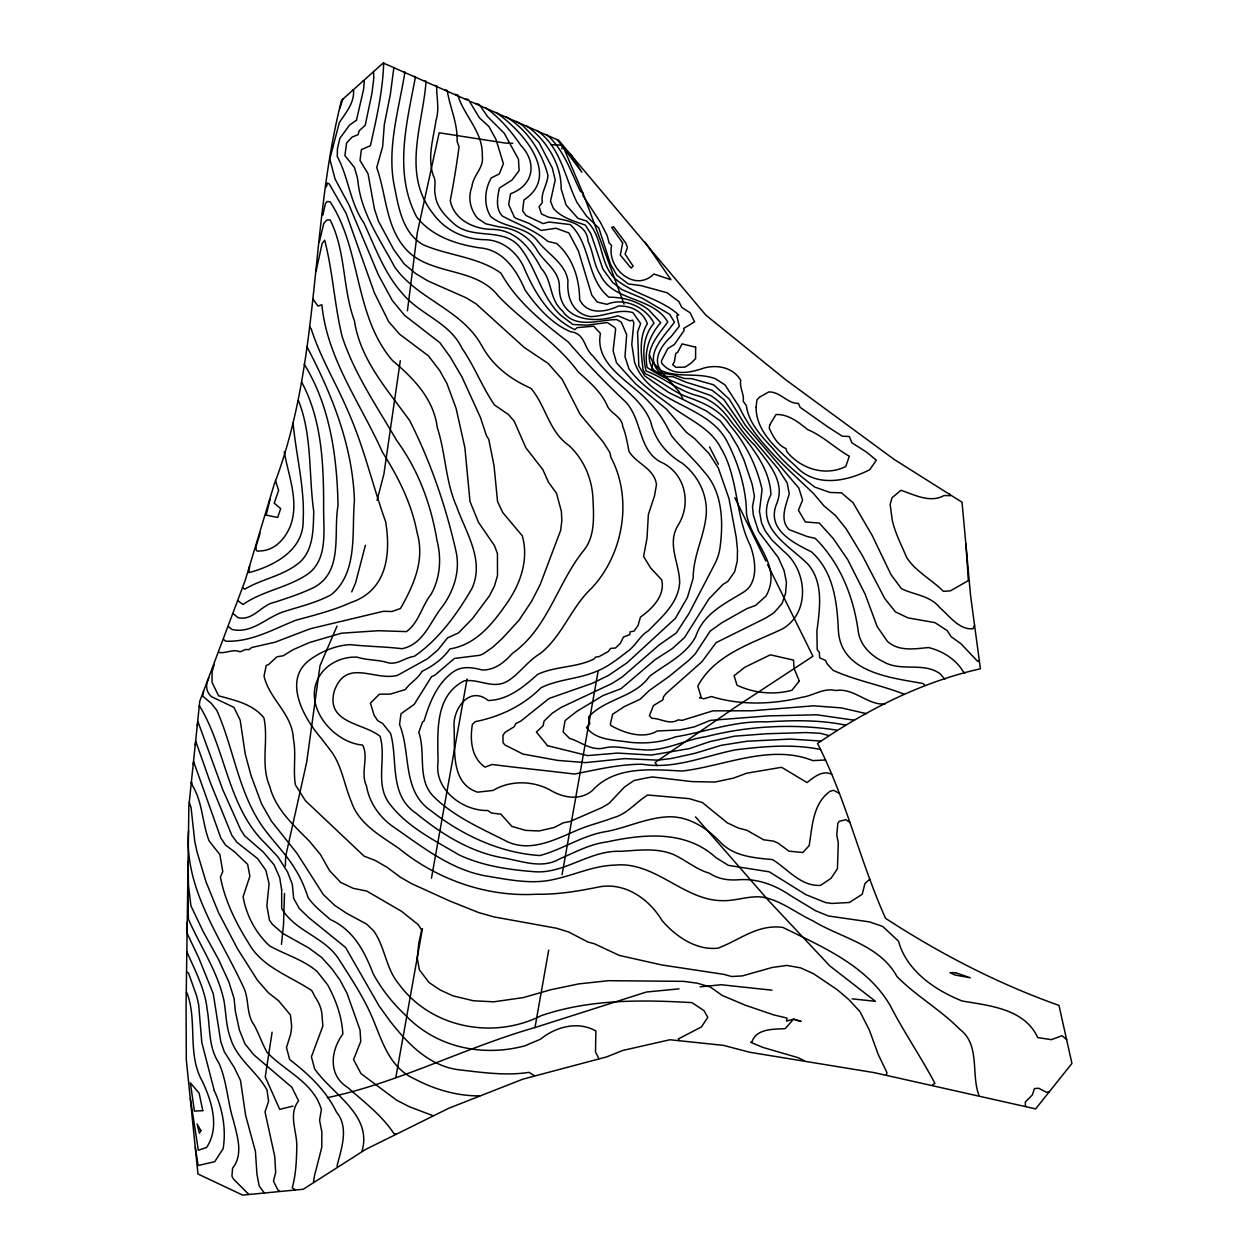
<?xml version="1.0" encoding="UTF-8"?>
<svg xmlns="http://www.w3.org/2000/svg" width="1258" height="1258" viewBox="0 0 1258 1258"><rect width="100%" height="100%" fill="white"/><g stroke="black" fill="none" stroke-linecap="round" stroke-linejoin="round"><path stroke-width="1.5" d="M187.285 922.114L187.159 933.42L198.748 957.904L213.247 993.647L220.826 1041.86L224.411 1051.955L234.35 1067.68L240.498 1080.433L245.609 1115.311L255.421 1151.369L256.947 1174.17L259.179 1185.932L264.149 1192.757M187.709 891.686L188.401 919.063C200.069 946.126 217.791 971.475 223.971 1000.755C226.141 1012.926 225.953 1025.852 230.293 1037.535C236.425 1058.906 256.616 1071.171 267.026 1090.01L268.583 1101.348L265.013 1111.899L274.747 1156.448L275.675 1172.425L273.473 1181.215L277.892 1189.989L279.669 1191.263M188.134 861.258L188.433 885.082L190.933 905.854L202.963 931.14L218.373 959.131L228.987 982.246L234.098 998.522L235.309 1010.96L239.382 1029.925L244.964 1043.841L253.723 1054.739L291.809 1087.211L298.586 1100.86C288.286 1114.132 296.621 1130.423 296.809 1145.205C296.573 1159.451 296.102 1174.013 292.249 1187.756L295.205 1189.769M188.574 830.815C183.935 889.878 221.471 938.374 244.429 989.291C249.1 1001.038 246.332 1014.687 254.368 1025.396C258.975 1034.186 262.403 1043.998 267.073 1052.364C285.252 1071.407 313.446 1082.242 321.403 1109.509L319.579 1120.249L321.859 1132.027L321.733 1147.516L314.673 1175.003L313.494 1181.466L314.453 1181.639M284.497 893.463L283.522 924.787L281.446 944.318M285.362 866.054L285.676 856.273L306.7 762.144L319.988 665.718L337.018 626.091M342.868 99.02L339.786 108.424M272.105 1032.189L265.249 1076.848L279.716 1109.367L293.051 1106.096M400.296 360.7L383.91 474.077L377.07 500.322M407.419 310.805L417.279 232.824L439.168 132.782L505.071 143.035L512.729 143.318M199.251 706.666L199.393 705.675C226.126 749.265 227.494 807.573 265.957 844.071L277.939 856.902L287.5 871.904L292.312 884.311L293.68 898.385L299.262 908.465L308.603 917.475L345.541 947.431L378.988 1005.787L389.917 1020.946C407.545 1043.464 428.711 1065.903 458.777 1069.772C482.003 1072.429 505.763 1075.999 529.036 1072.351L534.115 1075.543M191.279 783.262L191.468 781.941L192.584 785.825C202.664 802.195 202.208 823.267 209.158 841.02L219.867 854.544L222.776 871.7L220.402 877.015C224.899 900.948 236.048 923.089 248.88 943.594C262.293 967.402 290.173 976.051 311.764 990.612L315.396 997.5A47.741 37.771 13.3 0 1 321.828 1013.177L322.85 1026.056L311.418 1056.767L314.579 1068.765C332.364 1094.491 372.604 1114.667 362.021 1151.227M197.254 725.819L197.899 721.526L222.792 789.772L240.687 829.745L244.587 835.784L263.221 851.996L274.04 864.812L279.701 877.691L281.666 889.925M193.26 764.109L193.638 761.672L220.795 837.907L225.544 845.077L234.711 851.98L247.637 864.372L249.87 876.15L243.093 896.828C246.332 915.352 255.909 933.483 269.778 946C285.472 954.728 303.225 959.618 317.126 971.506L327.567 984.715C335.917 999.89 341.909 1016.59 342.836 1033.997C330.555 1050.792 327.866 1075.291 347.821 1087.557C364.097 1102.008 381.819 1115.217 393.958 1133.647L395.798 1134.071M195.257 744.972L195.792 741.402L210.385 782.743L231.881 835.422L237.007 842.404L257.607 858.585L265.878 870.332L269.102 883.792L266.853 905.713L269.464 920.196L272.514 924.457L282.736 933.389L308.886 948.029L321.671 957.448L331.829 968.723L340.037 980.171L346.956 993.128L360.04 1030.019L360.763 1041.404L353.545 1059.613L361.046 1073.656L396.647 1100.2L409.133 1106.631L432.941 1115.689M189.282 802.415L191.059 807.573L194.77 841.508L196.987 851.713L205.95 881.685L218.625 912.836L237.542 948.846L257.607 980.501L268.552 992.908L278.663 1000.818L290.441 1014.986L291.683 1026.497L290.771 1033.84L286.478 1047.584L289.686 1059.598C308.462 1074.002 326.231 1090.607 336.546 1112.245C349.378 1127.671 341.17 1149.12 337.002 1166.213L337.742 1166.355M327.332 1097.684C399.101 1082.572 464.642 1047.631 534.98 1027.534L548.692 950.167M562.059 874.735L598.053 671.646M651.534 369.915L652.902 362.178L649.395 355.133M395.814 1077.508L422.452 928.561M431.447 878.273L467.064 679.037M561.823 149.01L562.515 145.142L551.02 144.717M316.104 271.099L322.174 243.344L324.674 240.199C332.851 271.728 334.408 304.609 342.05 336.216C354.3 373.846 377.164 406.79 396.852 440.74C418.427 470.115 431.054 504.71 436.998 540.453C441.621 558.473 440.269 578.051 430.991 594.436C421.65 606.214 418.961 622.537 406.444 631.61L378.312 630.714L341.343 633.214L309.311 642.586L293.083 649.694L283.27 655.748L276.902 656.802L268.536 664.633L266.271 665.325L264.038 675.955C269.086 699.102 292.328 713.758 293.318 738.493C296.448 753.746 292.91 769.456 295.363 784.803L305.395 800.67L364.097 856.148L374.868 860.268L387.197 867.36L400.28 877.156L411.319 883.541L449.326 900.822L478.748 912.6L494.127 916.925L556.523 928.247L568.789 932.052L588.021 942.069L594.122 943.657L619.392 955.435L661.708 964.949L723.916 974.368L731.59 976.523L742.393 975.894L772.255 967.465L786.973 965.421L800.513 967.858L813.218 973.535L837.325 989.763L848.914 999.67L859.969 1011.636L869.325 1030.003L878.131 1054.204L886.89 1072.524L886.418 1074.961M356.454 120.186L363.562 89.538L364.285 81.456L363.263 80.669M259.856 532.606C260.264 536.804 251.207 553.457 259.525 550.957C274.763 550.878 285.613 538.393 290.677 525.231C299.184 500.653 288.381 475.744 284.245 451.669M270.061 499.395L266.146 515.135L277.688 517.447L280.676 508.625L274.213 503.106L278.647 490.463L275.408 480.446M249.666 565.817L248.88 572.657C274.102 565.911 303.807 550.296 303.178 520.073C304.798 487.538 296.039 455.239 293.067 422.877M365.355 545.343L355.589 582.847L351.721 591.858M383.706 62.9L383.674 63.01C382.841 90.985 376.457 118.677 370.418 145.676L361.376 149.623L360.008 160.474L368.028 173.698L374.428 208.907L378.406 221.109L393.66 249.446L404.07 263.818L415.69 273.584L427.94 280.959L466.089 297.784L476.059 303.838L524.13 347.381L548.142 363.468L562.295 379.523L580.111 414.338L603.258 442.061L609.878 452.581L610.853 457.236C633.041 498.766 623.402 554.495 591.37 588.429C571.006 607.488 562.122 636.564 539.855 653.798C527.479 661.126 519.507 673.848 507.383 681.27C492.9 689.588 479.188 678.612 464.265 680.845C433.837 696.099 437.894 733.996 438.051 762.474C434.026 789.647 463.023 811.206 487.695 810.482L491.453 813.045L500.904 814.178L511.88 826.396L525.592 830.39L539.053 830.956L554.133 827.528L563.348 822.811L569.89 821.537L601.906 807.605L609.029 803.39L624.377 787.131L633.985 780.526L647.304 777.774L652.493 776.957L692.042 781.611L715.016 782.051L733.524 778.104L746.686 773.214L781.595 767.301L807.038 782.586C813.769 777.177 822.826 769.723 831.774 774.362M203.576 691.491L202.711 696.146L211.344 703.426L216.753 710.283C233.123 746.78 237.825 788.735 260.154 823.094C270.942 839.558 285.676 852.908 295.677 870.001C301.181 878.556 304.892 888.006 308.131 897.614C314.091 906.295 322.567 912.585 330.319 919.535C353.545 929.992 364.6 951.52 373.233 973.865C381.567 989.134 392.402 1002.893 405.06 1014.797C435.803 1047.316 482.018 1057.207 524.555 1045.917L540.5 1039.202C555.611 1026.811 578.114 1020.694 595.867 1031.025L595.506 1052.034L598.887 1058.591M208.891 677.999C205.416 684.494 205.746 691.397 211.297 696.602L233.941 707.373L240.184 720.158L245.216 753.935L251.113 775.793L261.601 803.941L271.492 821.254L296.967 853.301L323.227 894.422L334.565 905.273L346.642 913.324L366.628 924.111L373.437 930.605C385.152 946.614 385.64 968.487 398.912 984.118C431.132 1028.148 493.513 1039.863 541.144 1015.693C589.294 999.104 641.879 999.701 691.979 1002.642L703.993 1010.614L707.798 1017.376L701.398 1026.968L678.298 1038.935L679.351 1040.46M214.206 664.523L212.115 671.772L212.036 682.339L218.578 695.8C234.9 700.329 252.669 703.93 263.897 717.815C268.819 740.412 260.202 764.392 269.778 786.502C275.644 809.35 293.586 825.201 309.531 841.319L320.46 854.559L329.533 870.615L340.635 882.361L353.246 888.352L366.723 891.057L401.506 911.279L418.379 924.803L421.682 930.134L418.772 943.201L417.263 958.109L419.386 969.839L429.025 982.529L440.08 989.936L452.738 995.77L473.322 1000.755L493.702 1001.824L523.171 997.61L550.91 989.716L578.711 983.898L608.51 980.69L683.456 981.35L697.152 983.158L710.33 987.027L722.296 995.503L745.412 1005.236L773.922 1014.97L787.036 1018.068L786.486 1021.119L793.515 1019.169L800.937 1021.386L793.515 1019.169L785.244 1028.619C773.686 1029.39 756.451 1028.242 751.907 1042.017L750.633 1042.284L762.851 1047.395L797.981 1057.632L804.192 1060.636M979.4 660.639L978.944 661.708L977.057 660.796L960.986 643.75L951.221 636.784L947.148 630.572L935.04 622.663L907.93 617.867L895.334 611.813L884.751 598.541L862.422 555.674L846.178 528.847L835.485 515.481L823.848 505.779L813.8 493.812C786.612 467.599 755.209 441.369 738.996 406.491L725.017 384.885L715.33 378.737C697.514 372.085 678.172 378.406 660.796 370.339C652.006 359.08 662.306 344.33 671.143 336.594L679.289 326.262L676.757 315.711L678.707 314.925C659.931 297.91 632.837 294.545 614.124 277.829C599.044 261.664 603.117 235.969 586.495 220.952L577.972 218.357L566.131 205.07L561.115 188.747C561.666 164.877 546.208 139.386 526.567 125.91M974.62 625.006L973 628.748C959.131 630.116 949.271 615.728 939.852 607.693C930.338 595.679 914.487 594.971 901.467 588.713L890.979 574.607L872.077 535.263L853.081 502.775L841.492 492.837L830.028 492.46L814.649 487.05C800.009 475.666 785.039 463.95 773.513 449.232C761.876 436.652 748.62 423.191 746.356 405.642L743.226 401.286C744.437 394.194 739.264 387.684 740.742 380.309C733.194 367.54 717.626 364.348 704.024 368.012C690.39 372.808 672.322 376.677 661.677 363.137L661.456 360.842L667.746 348.623L674.414 344.456L684.163 330.382L683.692 328.417L694.605 321.812L690.123 312.833L681.805 307.392L678.88 301.59L667.023 292.737L640.888 285.582L628.355 283.946L616.876 275.282L610.586 264.432L598.871 228.075L586.543 216.156L577.155 202.727C565.125 178.793 560.911 146.651 536.773 130.407M869.828 879.122L864.906 883.572L862.265 894.218L849.433 902.489L831.868 903.448L825.673 902.615L805.812 894.627L769.251 871.81L728.382 865.362L715.849 857.563C685.657 829.95 643.656 833.928 606.875 841.964C590.065 843.976 575.252 852.248 559.936 858.727C541.884 869.435 522.117 861.007 503.404 857.94C470.445 852.248 441.338 833.975 415.879 813.108C388.691 794.71 398.157 760.492 390.609 733.477L382.636 723.46L377.699 720.661L374.129 715.283L370.418 703.143L379.381 694.212L390.342 694.117L405.312 689.573C410.077 682.669 417.986 678.833 421.933 671.363C432.658 666.205 442.989 658.799 449.908 648.924C476.106 644.662 492.633 623.795 506.848 603.227C520.498 583.932 529.036 559.134 522.259 535.751L502.791 512.619L497.555 501.565L494.032 465.617L488.749 439.325L486.453 435.661L480.399 417.373L461.969 377.007L450.317 357.13L439.907 342.742L404.541 315.302L392.37 300.599L378.438 275.015L349.064 205.054L335.131 179.139L329.785 159.011L339.298 122.718C345.698 112.607 354.316 103.486 353.577 90.23L353.026 89.821M356.439 120.218L349.488 125.155L339.817 138.411L337.396 148.994L337.301 156.59C348.608 177.441 349.96 202.648 363.845 222.87C375.104 246.914 384.067 272.797 401.931 292.925C419.401 314.516 449.593 322.001 462.095 348.45C474.565 366.455 482.207 387.102 494.551 405.045L508.374 414.464L514.192 421.163L525.891 447.832L542.827 469.611L548.504 482.254L556.523 493.262L561.383 511.487L561.839 520.56L560.675 530.294L540.264 584.372L531.694 601.182L518.925 620.351L502.209 638.529L492.601 647.304L483.198 653.877L479.848 655.276L454.437 658.437L434.922 675.153L431.541 676.678L414.181 704.386L401.003 713.758L399.541 724.482C411.272 753.275 401.601 791.203 431.305 810.985C462.331 835.359 500.558 853.113 539.965 855.534C563.065 849.339 583.398 834.746 607.504 831.334C627.711 827.182 646.691 817.967 667.432 816.851C688.173 815.797 706.556 827.733 720.347 842.2C734.059 856.494 754.077 857.799 772.522 859.607C787.854 869.058 800.906 886.607 820.593 885.38L831.035 878.32L837.435 868.743L838.284 842.891L836.774 834.982L837.844 823.33L839.275 821.364L845.816 819.681L850.266 822.685M932.508 1084.852L934.93 1083.39C920.935 1056.846 903.81 1032.063 890.066 1005.268C866.746 965.515 822.26 946.787 782.822 927.413C757.41 924.017 739.908 939.978 718.019 948.155C696.24 950.623 675.908 936.565 662.211 920.762C649.332 899.281 625.698 882.361 599.751 886.78C578.617 891.104 557.86 894.674 536.222 894.234C486.94 897.158 437.186 879.594 399.069 848.552C380.797 835.815 358.813 824.163 351.328 801.661C344.33 785.134 342.129 766.893 331.64 751.891L321.01 738.006C303.949 718.381 282.673 680.688 309.091 660.387C320.743 651.565 335.682 645.385 350.29 644.631C367.493 646.581 384.838 646.596 402.025 648.703C423.663 644.332 430.094 621.531 442.517 606.387C453.949 590.71 460.459 570.503 455.962 551.161C445.835 506.203 430.629 461.969 409.778 420.754C387.621 389.791 360.338 360.071 354.457 320.932C342.349 288.192 346.013 251.27 330.083 219.82L326.75 220.071L323.793 223.405L319.265 242.354M534.98 1027.534L646.376 992.027L679.021 988.851M700.14 986.807L721.259 984.747L772.003 990.203M885.05 703.945C867.643 705.486 854.135 687.623 835.878 690.532C823.503 687.513 813.313 695.816 801.645 697.341C772.695 704.606 740.05 705.423 711.493 696.539L703.82 698.772L699.558 697.687L701.162 697.089L697.797 686.05C715.094 654.176 751.513 643.703 782.272 628.984C810.75 612.677 807.463 569.905 783.184 550.831L771.972 540.044L765.289 531.049L761.577 522.982L759.439 511.251L762.081 489.519C756.797 465.869 745.742 443.602 730.033 425.503C720.111 410.014 704.747 403.299 687.843 397.182C672.385 391.663 660.135 380.089 645.37 373.736L643.105 369.899C641.265 354.913 638.639 337.317 647.367 323.746C643.027 311.339 630.84 305.552 618.464 306.024C605.648 312.267 587.313 315.223 579.671 299.703C579.34 278.694 572.972 257.733 556.665 243.502L547.78 241.394C534.241 229.679 517.651 224.364 502.335 216.014C495.322 208.671 497.413 197.066 499.41 188.04L512.037 180.036L519.098 170.616L518.485 159.263L504.254 133.269L487.506 116.554L479.408 104.603L475.54 103.408M866.542 713.679L841.366 707.892L813.533 705.817L752.048 710.786L712.94 710.849L682.072 720.362L678.204 719.859C669.633 725.237 660.717 718.302 651.801 718.287L649.442 715.739L653.405 705.596L662.935 699.794L663.453 696.885L666.253 693.3L701.87 661.802L716.148 642.618L765.635 618.055L773.922 612.803L782.004 603.636L785.542 593.336L786.439 582.36L784.096 570.582L778.388 557.719L758.637 531.584L753.385 515.355L752.488 506.612L754.438 496.328L752.111 484.11L743.84 459.626L738.006 446.967L730.175 433.79L720.252 420.911L706.446 411.02L668.753 392.496L644.725 375.922L638.812 365.921L637.586 332.018L640.652 323.542L632.947 312.629C618.511 308.43 604.909 316.418 590.427 316.623C572.233 313.557 566.729 296.982 567.971 280.849C565.502 263.708 548.284 254.32 538.094 241.678C526.63 225.921 504.725 228.421 490.699 216.549C483.481 205.117 484.534 189.156 491.375 177.834L499.284 173.918L503.404 163.76L496.029 139.512L488.89 126.508L479.345 117.733L468.432 99.586L465.334 98.91M479.707 1095.875C457.283 1096.127 434.576 1089.459 414.81 1079.034C387.574 1066.91 381.41 1037.535 370.339 1013.115C361.392 993.584 349.347 975.768 337.867 957.684C323.306 936.675 294.388 930.653 281.698 908.465L281.666 889.956M854.418 720.236L816.788 714.796L768.276 715.896L710.377 720.362L694.495 726.809L687.434 728.398L679.493 729.97L657.163 730.992C643.247 739.405 623.952 732.911 610.948 725.536L610.35 724.105L612.63 714.261L624.424 706.54L640.055 699.291L649.38 690.453L669.287 676.317L689.148 660.057L695.218 653.908L710.141 631.154L721.778 622.789L746.78 608.683L755.712 605.318L766.059 595.993C783.184 565.188 750.649 541.805 746.481 513.406C746.214 488.261 738.415 463.494 726.872 441.039C707.059 403.456 648.452 404.337 634.535 361.958L631.783 344.377L633.828 322.661L632.57 320.13L630.148 320.884L617.882 315.727C592.691 324.061 559.102 320.271 559.338 286.981C559.826 270.407 543.157 261.963 536.175 248.722C528.25 236.064 514.286 228.012 499.442 226.975L485.714 223.767L477.442 218.216C470.115 209.017 467.74 197.758 471.939 186.53C473.165 174.972 484.393 167.833 482.239 155.536C483.324 132.137 463.636 115.327 457.849 94.995L455.129 94.413M845.58 725.158C819.681 719.718 792.98 720.252 766.641 721.888C735.034 720.598 705.612 731.952 675.153 736.936C660.702 742.613 644.285 743.965 628.906 742.157C614.25 739.783 596.575 740.522 586.495 727.674L589.782 723.617L588.587 717.013C605.554 698.253 634.488 697.797 649.474 676.395C665.388 664.208 685.72 655.198 695.643 636.784C703.143 613.621 724.954 603.667 743.997 591.858C758.716 582.375 755.696 559.48 750.051 545.013C734.971 514.758 738.603 477.631 720.865 448.068C710.314 427.233 687.072 419.04 669.681 404.966C655.214 393.99 639.74 383.784 628.984 368.877L624.974 356.659L626.688 334.707L621.248 322.127L616.797 319.595C598.509 319.721 575.063 329.612 562.373 310.805C548.991 299.341 552.734 280.691 541.207 268.331C531.033 249.288 516.786 230.12 493.073 229.396C474.785 229.585 454.012 220.15 450.254 200.572C453.729 182.677 456.654 164.924 459.044 146.793L457.047 141.352C458.022 123.944 449.656 106.773 447.25 90.419L444.923 89.916M836.743 730.096C793.719 723.523 748.085 725.803 705.942 736.716C683.676 739.798 663.469 752.567 640.133 749.532C627.915 749.296 615.822 744.893 603.667 748.133C590.741 750.822 581.023 741.811 569.481 738.32L563.112 731.873L564.984 720.976L566.179 719.655L577.06 711.21L603.117 695.517L621.012 688.708L655.245 659.569L672.307 648.609L684.509 637.554L708.93 598.934L722.988 584.404L727.91 581.338L734.609 571.824L737.251 561.288L737.503 550.155L736.197 537.166L728.932 498.388L718.302 467.992L709.04 453.572L694.542 438.539L686.443 432.375L666.363 409.023L635.825 384.083L616.562 362.854L613.118 350.793L615.634 329.03L614.675 327.426L607.362 322.535L586.904 325.146L572.893 324.485L560.581 315.129C541.695 297.045 536.93 270.25 521.661 249.461L521.457 249.257C505.323 225.795 473.417 241.033 453.965 223.782C445.332 216.014 436.526 207.083 435.268 194.99C433.507 188.511 436.903 181.687 433.255 175.46C427.185 157.171 433.35 138.773 435.991 120.453C439.687 109.021 436.4 96.929 436.668 85.827L434.718 85.402M852.043 998.821L875.458 1001.337L829.73 965.845L768.559 900.571L695.532 816.882M1049.015 1091.944L1046.373 1092.243L1038.652 1088.233L1034.406 1088.595L1032.362 1094.947L1025.317 1102.008L1025.459 1106.207M820.593 749.516C792.697 743.73 763.795 746.419 735.741 749.815C704.763 755.932 674.618 769.597 642.303 764.235C619.408 764.204 596.842 769.566 574.576 774.079C547.356 770.729 519.46 767.978 492.035 764.487L485.006 767.16C471.137 757.505 469.91 739.704 472.363 724.498L475.241 721.652C499.929 716.777 523.281 705.691 541.066 687.701C558.033 679.336 577.705 679.116 595.081 671.914C607.85 667.196 618.433 658.406 629.126 650.213C636.359 644.473 640.149 635.62 648.169 630.934C661.394 617.253 678.156 603.588 679.65 582.894C679.776 563.537 666.268 543.959 678.298 524.885C691.114 504.065 685.814 475.791 663.894 463.526C636.925 452.487 643.388 418.002 623.779 400.138C604.28 381.646 585.819 362.43 568.254 342.003C542.921 322.535 516.944 301.936 501.03 273.238C478.323 256.821 448.619 255.751 423.364 244.854C402.497 233.28 398.597 207.334 394.336 186.105C386.599 148.192 398.943 109.666 404.903 72.068L404.117 71.91M825.625 759.989L812.857 760.618C770.273 743.667 724.844 766.012 682.276 771.028C651.786 769.519 614.989 765.509 592.251 790.637C579.781 801.031 562.688 797.745 549.888 789.882C532.559 780.558 509.962 780.227 493.042 790.449L477.521 792.163C449.656 783.011 455.412 747.928 453.965 724.592C454.201 707.075 470.209 685.862 488.23 700.517C508.248 699.92 523.517 686.947 537.622 674.398C555.25 666.08 576.022 667.809 593.807 659.113L595.71 657.069L599.012 656.645L608.243 651.565L610.602 648.405L615.445 648.027L620.304 643.404L623.449 637.051L629.818 634.614L630.179 631.752L634.063 631.154L638.058 625.493L640.479 617.049C652.006 608.935 665.451 595.584 661.692 579.859L650.622 567.956L643.593 556.445L647.005 538.172L648.373 514.459L654.506 495.919L656.487 484.566C654.223 468.353 636.941 464.076 629.031 451.591C627.333 443.162 626.059 434.545 622.773 426.541C621.971 416.854 612.064 414.338 607.756 406.853C601.717 392.37 589.86 382.275 578.35 372.085C556.429 342.176 523.957 322.693 498.514 296.275C476.074 266.948 432.453 275.785 407.529 250.908C385.561 228.374 386.662 195.194 376.708 167.581L382.636 146.683L384.303 124.699L390.42 93.878L393.896 67.397M546.978 134.921C563.505 149.262 570.959 171.748 580.268 191.106L583.083 193.134L583.052 195.761L600.538 222.572L607.079 235.419L609.187 243.124L611.592 245.389C606.671 268.19 634.928 292.941 653.798 274.008L670.923 279.701L644.914 241.866M414.322 76.408L415.486 76.659C406.947 122.749 393.329 172.173 416.602 216.848C431.588 236.221 456.009 244.256 479.392 247.81C503.373 249.713 516.393 270.014 525.073 290C536.789 306.716 551.664 323.951 570.849 331.798C585.426 333.449 583.759 348.403 592.895 355.904C599.295 363.987 606.356 371.44 613.668 378.752C627.365 391.725 643.561 403.425 650.669 421.682C654.946 439.844 666.363 453.886 682.323 463.274C697.938 475.493 707.452 494.079 706.273 514.113C704.496 536.112 693.032 555.879 693.221 578.004L687.418 597.471L675.436 618.307L626.956 662.903L608.385 675.499L592.141 683.377L549.18 698.41L520.796 721.101L515.749 723.554L514.302 726.699L505.339 732.125L502.933 735.222L503.074 742.755L505.056 745.066L523.076 754.092L557.766 760.414L585.552 762.615L624.566 758.621L657.997 760.178L671.741 758.448L695.627 753.133L721.227 745.302L747.173 741.229L790.291 739.075L820.735 741.025M495.951 112.418C520.765 129.26 562.342 174.673 523.894 199.991L522.636 210.872L526.111 215.574L543.047 223.594L549.101 222.021L570.22 224.569C591.276 244.099 585.961 278.285 608.841 297.187C622.993 297.14 637.13 300.882 648.751 309.908L660.749 322.677C649.804 334.927 643.75 350.982 647.162 367.43C666.315 380.639 688.739 387.653 710.707 395.547C729.797 407.277 738.069 429.953 754.486 444.97C766.955 461.104 785.652 480.839 777.019 502.87C765.54 529.178 792.76 542.481 811.552 551.916C833.755 572.013 837.089 602.362 838.363 630.337C840.737 672.668 890.491 677.606 923.058 683.519L924.85 685.421M506.156 116.915C526.913 129.165 541.884 151.998 547.938 175.349C547.434 184.879 540.515 192.914 542.34 202.569L539.069 206.705L541.459 213.939L548.661 217.257C563.757 219.647 586.794 221.99 588.162 241.505C593.383 252.323 593.729 265.139 600.506 275.14C613.322 301.904 652.635 296.322 667.762 321.985C658.123 335.399 641.187 352.885 653.673 370.009L663.925 376.457L673.156 376.755L685.924 382.149L712.154 390.31L723.9 399.572L743.258 427.563L777.963 468.589L787.241 483.025L789.253 493.828C786.061 505.103 779.252 519.711 789.096 529.618L807.274 536.568L815.184 538.33C840.47 563.317 853.679 597.22 858.333 631.909C860.488 645.889 871.511 656.141 883.761 661.928C901.483 672.055 923.482 661.645 940.308 673.879L944.852 679.336M424.512 80.905L426.069 81.251C422.924 124.652 401.915 172.896 432.044 212.287L432.343 212.681C444.672 230.135 463.95 239.35 484.849 239.696C503.231 239.995 518.312 253.22 524.869 269.621C535.342 293.932 550.249 317.881 574.812 329.659L577.202 327.63L593.682 326.184L600.443 333.496C594.389 365.135 630.651 381.63 648.625 401.664C658.327 411.429 665.655 423.034 671.363 435.535C681.396 448.273 693.866 458.808 703.961 471.624C722.815 491.847 723.492 522.652 719.922 548.346A80.842 63.969 13.3 0 1 714.796 563.946L689.022 613.417L676.364 632.884L658.972 645.102L622.254 676.977L611.938 683.534L561.32 707.311L552.215 713.255L544.054 721.133L543.11 725.756L536.38 732.062L547.497 745.664M485.745 107.905C499.19 117.104 511.424 131.571 520.906 145.472C537.465 162.769 533.502 185.429 510.559 193.732L508.672 204.456L514.318 217.084L515.984 218.342L528.863 223.295L541.176 230.434L555.926 228.264L568.883 232.95L578.365 250.861L591.826 295.221L597.298 302.077L606.906 304.342C624.015 296.967 645.779 307.094 654.003 323.227C642.618 336.153 642.052 355.133 646.156 371.016C663.784 377.526 678.093 390.53 696.476 395.452C712.044 399.038 723.319 409.966 731.904 422.657C749.029 443.76 769.676 465.916 770.934 494.63C753.998 528.124 789.143 545.123 808.186 564.465C823.911 583.036 819.744 609.297 816.882 631.154L817.197 649.568L819.351 652.43L819.618 657.761L825.578 660.45L827.041 663.737L833.095 670.325C855.755 680.641 880.631 684.934 903.889 694.101M516.362 121.413L522.605 125.375L538.959 142.374L552.356 168.147L555.203 180.067L550.501 201.28L553.363 208.325C561.603 217.807 573.978 221.141 585.332 225.103L590.946 233.894L602.865 269.039L612.819 282.594L621.924 289.592L642.696 298.461L669.665 314.296L674.414 322.142C664.617 336.358 642.24 355.605 660.057 372.871L673.706 374.9L684.242 378.469L691.806 378.658L713.663 384.822L729.231 399.116L745.522 425.581L798.799 488.01L802.604 500.086L798.421 510.229L805.356 521.976L819.257 523.061L833.173 538.424L847.766 559.763L865.19 594.279L877.203 626.626L887.488 641.47C898.967 651.675 914.566 648.876 928.451 647.54C942.116 650.811 955.655 659.145 962.968 671.222L964.855 673.234M557.184 139.418L581.872 172.204L570.692 154.168M186.294 992.766L187.017 992.971C197.695 1021.433 186.892 1053.952 202.334 1081.282C211.737 1101.237 220.008 1127.372 206.595 1147.469L198.324 1150.268L190.351 1098.564M186.577 972.261L188.433 972.796L196.704 996.132L198.654 1004.544L201.799 1042.489L214.206 1090.387M828.645 735.49L820.232 733.288L806.126 732.565L766.468 733.76L734.373 736.197L709.418 741.748L689.463 748.604L651.408 755.083L617.647 753.086L587.455 755.586L547.529 745.679M186.86 951.756C194.864 970.295 205.07 988.992 207.145 1009.388C210.353 1027.409 208.168 1047.049 218.861 1062.931C227.006 1081.393 227.446 1101.489 233.422 1120.548C237.196 1135.848 243.675 1154.435 232.588 1168.163L231.928 1176.167L233.548 1179.139L248.628 1194.251M467.41 100.121L383.234 62.994L341.516 100.341C309.484 226.629 321.152 361.486 274.181 484.487L245.106 580.693L199.786 701.193L188.857 806.142L186.074 1005.74L186.31 1059.786L197.962 1173.997L242.668 1195.1L303.209 1189.266L365.638 1149.419L448.619 1108.329L522.668 1079.222L606.796 1056.846L622.679 1050.477L669.916 1039.753L723.366 1045.351L749.925 1052.301L874.357 1072.665L1035.633 1108.88L1071.926 1063.435L1058.984 1005.409C997.956 983.803 939.789 953.611 885.553 918.34C859.922 861.305 846.257 799.333 817.511 743.494C867.124 709.716 921.501 681.993 980.407 668.769L970.594 595.742L962.04 502.241L894.202 459.453L786.03 379.979L705.848 315.145L558.756 140.409L470.995 101.709M839.338 793.263L833.315 790.26L829.997 791.361C812.589 803.878 812.401 826.6 809.146 845.675L802.824 852.499L788.986 851.194L777.963 843.049L773.418 841.099L763.606 839.794L746.938 830.296L738.32 828.031L727.297 822.842L702.436 802.588L689.29 798.657L647.697 795.009C635.84 802.179 627.365 813.973 613.385 817.7C602.378 821.867 590.898 824.698 579.969 829.022C556.005 838.944 529.476 854.292 503.86 839.904C479.66 827.748 454.059 816.395 434.356 797.273C416.351 780.196 426.21 753.699 418.804 732.329L422.499 722.076L424.04 720.913C429.701 702.467 436.841 683.692 452.99 672.087C461.875 665.498 472.741 667.526 482.6 670.058C495.385 669.916 504.379 662.227 512.383 653.421C548.111 628.182 557.467 582.721 583.854 550.312C595.128 536.27 593.76 516.786 593.021 499.851C592.361 479.361 584.152 459.768 569.088 445.599C548.881 431.683 545.925 405.957 530.939 388.313C510.449 379.24 492.696 365.889 481.814 345.698L481.342 345.007C461.246 309.216 417.813 299.514 394.76 267.152C380.372 240.042 361.345 213.435 358.058 182.347A56.468 44.69 13.3 0 0 356.486 174.548L354.394 167.377L344.896 155.646L346.595 143.003L352.146 137.028L358.058 134.7L359.222 130.706L365.197 125.313L371.928 93.406L373.846 77.823L373.484 71.517M242.527 587.675L244.76 589.2C260.831 579.498 280.345 576.447 295.756 565.314C313.651 553.52 313.211 530.514 313.745 511.377C308.54 474.612 312.393 435.362 298.382 400.437M237.778 600.616L243.014 604.469C262.843 590.71 287.767 587.675 307.691 574.135C327.835 559.668 323.589 531.269 323.636 509.411C323.699 466.545 322.41 420.439 301.527 381.897M233.044 613.558L238.155 617.741C253.613 620.917 261.066 604.831 274.857 602.189C288.098 597.833 301.385 593.54 313.934 587.423C343.717 571.509 333.134 532.967 338.025 505.449C337.05 457 330.146 405.957 304.2 364.175M223.578 639.426L225.732 641.203C251.207 642.178 273.065 629.314 295.819 620.241C314.484 615.178 333.244 610.444 350.903 602.535C386.977 590.332 391.018 554.464 385.64 521.724C372.651 485.619 364.207 447.974 348.686 412.797C336.814 384.382 320.601 358.31 311.213 328.92L309.594 326.671M228.311 626.484L231.944 629.472C252.072 634.063 266.271 617.301 283.821 611.655C299.813 606.529 316.403 602.771 331.263 594.688C358.373 572.374 351.58 532.04 354.426 500.59C352.649 445.93 331.939 394.194 306.826 346.532M218.845 652.367C225.276 654.018 233.076 648.483 240.026 651.833L245.672 649.505L249.068 649.6L251.631 647.54L274.967 642.225L310.286 628.748L383.328 611.309L392.024 611.514L400.484 608.51C413.709 585.174 425.125 559.967 417.043 532.527C411.665 503.593 398.188 476.924 382.479 452.235C360.92 403.928 327.033 358.687 321.875 304.735L318.007 306.071L312.833 298.901M652.902 362.178L679.068 391.663L682.764 398.361M657.321 765.682L655.009 762.584L735.49 707.122L812.935 656.267L767.6 564.575M1066.768 1039.706L1062.066 1035.68L1051.389 1039.674L1037.756 1037.583C1024.437 1008.712 989.559 1005.677 962.228 1001.022C934.867 990.14 906.562 970.767 898.495 941.11L882.739 926.501L869.514 921.894L828.503 915.997L815.687 910.792L791.062 895.916C775.573 885.255 757.772 878.32 738.729 879.751C728.24 880.553 718.334 879.138 709.245 873.146C696.193 869.467 685.72 860.095 673.612 854.575C656.755 847.577 638.309 850.314 620.681 851.336C589.703 849.858 563.867 874.609 533.376 871.637C508.012 869.592 482.129 865.803 458.856 854.795C434.875 840.533 408.363 827.591 390.719 805.214C373.862 785.086 386.866 758.951 380.058 736.292C363.169 722.737 325.728 723.492 334.235 691.177C346.296 657.478 374.397 681.396 397.512 675.342L427.563 658.705L437.768 650.087L447.565 637.869L458.494 632.916L472.505 618.559L489.378 595.93L494.473 586.008L497.492 575.582L497.445 553.63L494.488 545.658L478.496 522.369L469.989 501.455L464.862 447.502L456.088 408.347L446.983 383.659L439.734 370.623L428.428 355.841L399.541 334.172L388.643 321.608L374.428 292.925L346.107 213.341L329.344 184.077L327.52 182.992L326.309 186.844L325.633 184.989M949.648 494.095L950.545 495.668L943.972 495.558C930.039 503.389 914.346 494.661 900.932 490.321L892.048 497.728L890.145 504.395L892.142 519.491C894.847 532.653 901.467 544.95 906.593 557.388C915.572 571.478 931.565 579.435 943.39 591.339L950.403 590.851L968.33 580.598L965.94 543.991M709.575 446.92L718.381 464.265M734.798 497.696L765.87 561.052M562.515 145.142L584.545 197.16L624.031 304.106M214.206 1090.434C222.477 1108.345 226.361 1129.134 223.138 1148.664L214.709 1161.684L198.119 1165.521L195.336 1147.359M322.441 213.671L322.913 214.929L325.413 203.482L327.143 201.532L330.099 201.767C361.612 249.666 353.844 315.648 392.527 360.59C413.567 378.359 433.648 398.77 437.249 427.468C445.725 453.383 445.363 481.201 456.575 506.376C465.774 532.527 484.975 560.282 471.86 588.618C457.063 614.108 438.617 639.599 414.291 656.346C404.416 657.478 396.616 666.253 385.86 662.085C376.472 659.648 366.628 660.246 357.335 657.195C342.396 656.251 326.231 663.784 318.966 676.993C302.502 705.738 332.757 742.487 362.65 745.082C368.987 757.473 360.087 772.852 366.518 785.983C369.16 802.179 379.083 816.473 392.213 826.066C422.201 846.603 451.543 870.803 488.764 876.401C510.198 880.002 533.03 884.563 554.401 879.295C574.56 875.002 593.823 865.598 614.847 865.127C655.119 861.022 683.503 900.429 722.139 900.649C735.773 901.184 748.809 895.429 762.474 897.127C781.297 900.461 796 913.056 812.982 920.872C841.429 938.216 879.468 944.601 897.033 976.617C916.343 996.132 940.386 1009.639 959.634 1029.138C980.407 1044.643 970.909 1073.782 978.881 1095.293M756.089 407.419C756.168 434.45 781.58 452.141 799.144 469.564C819.084 487.208 848.175 480.776 869.75 469.706L876.339 460.176L866.447 452.047L851.886 442.8L849.307 436.495L842.247 436.18L828.377 427.264L800.182 407.356L798.453 403.456C787.225 403.629 780.086 391.427 768.732 391.961L759.596 397.103L756.907 399.934L756.089 407.419M769.707 424.937L769.251 428.223C772.899 436.211 777.491 445.049 785.951 448.571L786.848 451.653C800.937 468.857 825.106 476.672 845.753 466.529L849.323 456.229C834.825 448.021 823.172 436.101 807.699 429.623C798.515 422.295 788.735 414.149 776.029 414.511L769.707 424.937M695.627 347.161L695.595 358.546L691.208 363.075L685.123 367.1L675.908 367.32L672.653 364.647L674.288 361.989L675.766 353.545L677.685 352.334L682.056 343.89L695.627 347.161M622.663 242.888L620.304 255.059L631.076 268.08L633.104 266.083L625.037 254.037L627.459 247.527L625.776 243.014L613.542 226.77L611.624 227.383L622.663 242.888M200.871 1130.643L199.44 1133.222L197.113 1123.992L200.871 1130.643M799.286 680.971L791.927 690.296C773.67 695.092 754.171 693.237 737.031 685.233L734.09 675.703L744.862 667.227L770.305 654.836L793.531 660.088L794.05 668.438L799.286 680.971M202.79 1110.641L194.44 1111.113L190.335 1082.808L199.141 1093.186L202.79 1110.641M955.545 972.701L949.994 972.67L954.948 975.013L970.264 977.78L955.545 972.701"/></g></svg>
